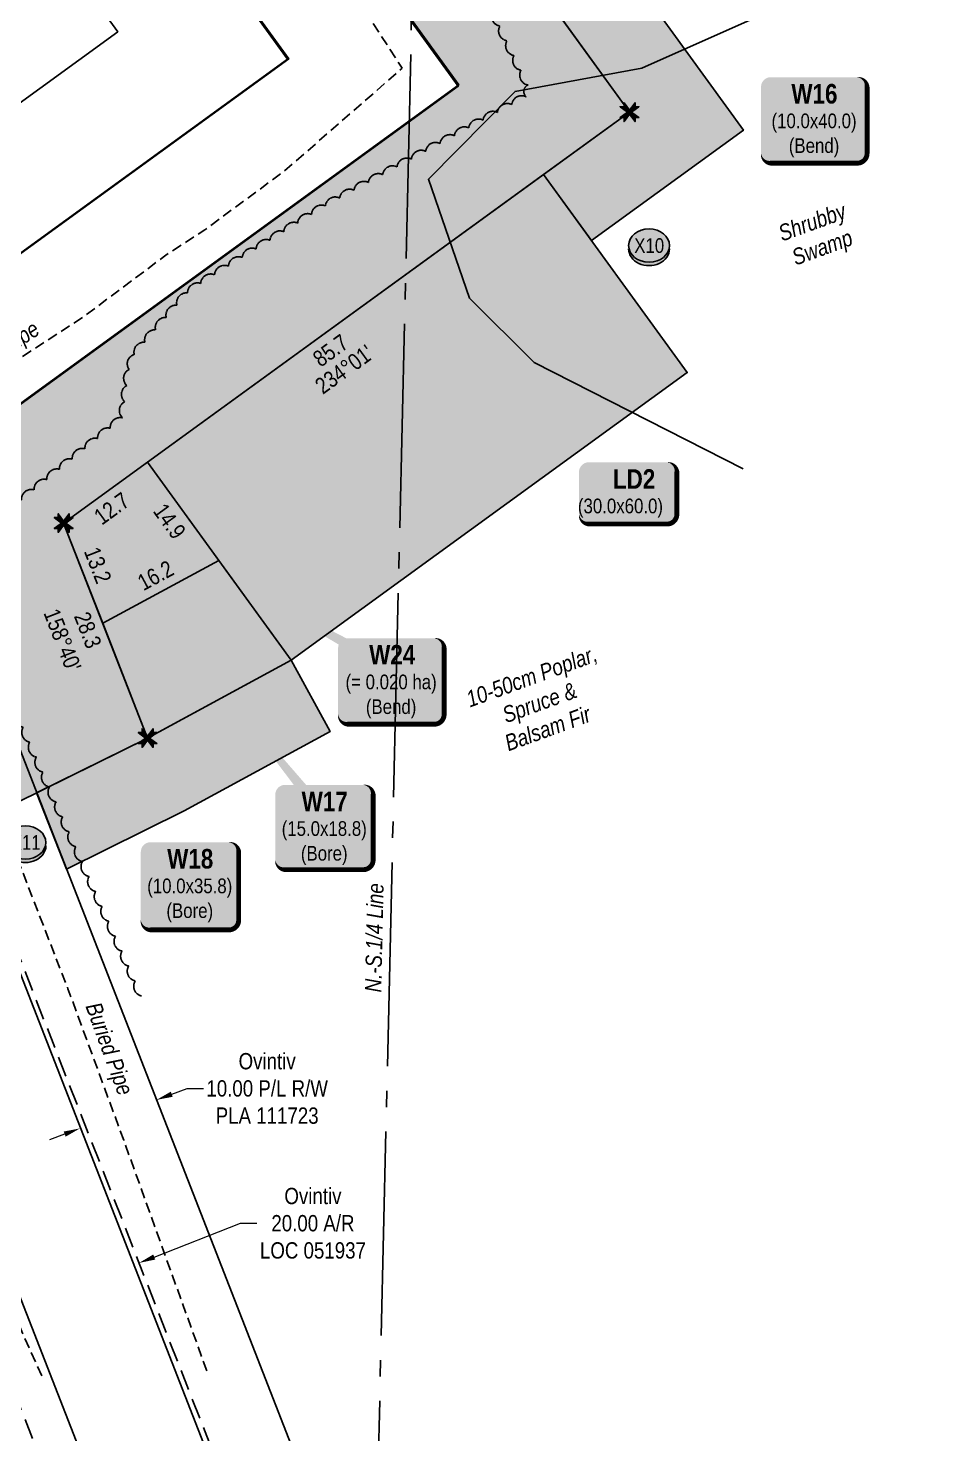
# Model space of a CAD drawing. Extents: x 391873 to 399328, y 6054492 to 6062838.
# Drawn here: x 393628 to 394193, y 6060495 to 6061356 of the extents above; entities that cross this region are included whole.
import ezdxf
from ezdxf.enums import TextEntityAlignment as Align

# ---------------------------------------------------------------- set-up
doc = ezdxf.new("R2010")
doc.units = 0
doc.header["$LTSCALE"] = 5
doc.header["$PDSIZE"] = 0.5
for name, pattern in [('0', [1, 1, 0]), ('foc-ACCESSROAD', [3.75, 2.5, -1.25]), ('foc-QUARTERLINE', [33, 25, -3, 2, -3]), ('UG_PIPE', [1.875, 1.25, -0.625])]:
    doc.linetypes.add(name, pattern=pattern)
doc.layers.get('Defpoints').update_dxf_attribs({"color": 9})
for name, color, linetype in [('AS-PIPE-UG', 44, 'UG_PIPE'), ('AS-PIPE-UG-T', 44, 'Continuous'), ('C-RW', 13, 'Continuous'), ('F-AR', 190, 'foc-ACCESSROAD'), ('F-RW', 190, 'Continuous'), ('L-BD1', 253, 'Continuous'), ('L-MON', 1, 'Continuous'), ('L-QSEC', 8, 'foc-QUARTERLINE'), ('P-CROSSINGS', 250, 'Continuous'), ('P-PROPOSED', 10, 'Continuous'), ('P-PROPOSED-H', 21, 'Continuous'), ('P-TEMP-BLOCKS', 250, 'Continuous'), ('P-TEMP-BLUE', 146, 'Continuous'), ('T-BUSH', 110, '0'), ('T-BUSH-T', 110, 'Continuous'), ('WETLAND', 143, 'Continuous'), ('WETLAND-T', 146, 'Continuous')]:
    doc.layers.add(name, color=color, linetype=linetype)
doc.layers.add('F-AR-T', color=190, linetype='Continuous', lineweight=9)
doc.layers.add('F-RW-T', color=190, linetype='Continuous', lineweight=9)
doc.layers.add('P-TEMP-BLUE-H', color=7, linetype='Continuous', true_color=0x99e6ff)
doc.styles.add('80', font='ARIALN.TTF', dxfattribs={"height": 10})
doc.styles.add('80CG', font='ARIALN.TTF', dxfattribs={"height": 10})
doc.styles.add('80L', font='ARIALN.TTF', dxfattribs={"height": 10})
doc.styles.add('BOLD', font='ARIALNB.TTF')
doc.styles.add('Crossing', font='ARIALN.TTF', dxfattribs={"height": 10})
doc.dimstyles.new('Compass 5 000', dxfattribs={"dimscale": 5, "dimtxt": 9, "dimasz": 2, "dimexe": 0.2, "dimexo": 0.0625, "dimgap": 0.5, "dimtad": 0, "dimtih": 1, "dimtoh": 1, "dimzin": 0, "dimdsep": 46, "dimtxsty": '80CG', "dimcen": 0.1, "dimse1": 1, "dimse2": 1, "dimclrd": 256, "dimclrt": 256, "dimaunit": 1, "dimadec": 4, "dimazin": 0, "dimtfac": 0.06, "dimtofl": 0, "dimtmove": 0, "dimatfit": 1, "dimfxl": 0.2, "dimtolj": 1, "dimtzin": 0, "dimlwd": -1, "dimarcsym": 0})

# ---------------------------------------------------------------- blocks, each defined once
blk = doc.blocks.new('*U137')
at = {"true_color": 0x99e6ff}
h = blk.add_hatch(color=141, dxfattribs=at)
edge = h.paths.add_edge_path()
edge.add_line((-24, -35.25), (24, -35.25))
edge.add_arc((24, -29.25), 6, 270, 360)
edge.add_line((30, -29.25), (30, 12.5))
edge.add_arc((24, 12.5), 6, 0, 90)
edge.add_line((24, 18.5), (-24, 18.5))
edge.add_arc((-24, 12.5), 6, 90, 180)
edge.add_line((-30, 12.5), (-30, -29.25))
edge.add_arc((-24, -29.25), 6, 180, 270)
at = {"color": 250, "flags": 128}
blk.add_lwpolyline([(-24, -35.25, 3, 3, 0), (24, -35.25, 3, 3, 0.414214), (30, -29.25, 3, 3, 0), (30, 12.5, 3, 0, 0.414214), (24, 18.5, 0, 0, 0), (-24, 18.5, 0, 0, 0.414214), (-30, 12.5, 0, 0, 0), (-30, -29.25, 0, 3, 0.414214)], format="xyseb", close=True, dxfattribs=at)
at = {"flags": 128}
blk.add_lwpolyline([(-15.81, 2.55, 0, 7.5, 0), (0, 0, 0, 0, 0)], format="xyseb", dxfattribs=at)
at = {"color": 250}
for tag, p, height, style in [('TEMP_AREA_W1_001', (-9.21, 2.24), 12, 'BOLD'), ('ENTER_TEXT_001', (-30.66, -12.78), 9, '80')]:
    blk.add_attdef(tag, p, '', height=height, dxfattribs=dict(at, style=style))
blk = doc.blocks.new('*U135')
at = {"true_color": 0x99e6ff}
h = blk.add_hatch(color=141, dxfattribs=at)
edge = h.paths.add_edge_path()
edge.add_line((-24, -19.36), (24, -19.36))
edge.add_arc((24, -13.36), 6, 270, 360)
edge.add_line((30, -13.36), (30, 12.5))
edge.add_arc((24, 12.5), 6, 0, 90)
edge.add_line((24, 18.5), (-24, 18.5))
edge.add_arc((-24, 12.5), 6, 90, 180)
edge.add_line((-30, 12.5), (-30, -13.36))
edge.add_arc((-24, -13.36), 6, 180, 270)
at = {"color": 250, "flags": 128}
blk.add_lwpolyline([(-24, -19.36, 3, 3, 0), (24, -19.36, 3, 3, 0.414214), (30, -13.36, 3, 3, 0), (30, 12.5, 3, 0, 0.414214), (24, 18.5, 0, 0, 0), (-24, 18.5, 0, 0, 0.414214), (-30, 12.5, 0, 0, 0), (-30, -13.36, 0, 3, 0.414214)], format="xyseb", close=True, dxfattribs=at)
at = {"flags": 128}
blk.add_lwpolyline([(-12.84, 5.41, 0, 7.5, 0), (0, 0, 0, 0, 0)], format="xyseb", dxfattribs=at)
at = {"color": 250}
for tag, p, height, style in [('TEMP_AREA_W1_001', (-9.21, 2.24), 12, 'BOLD'), ('ENTER_TEXT_001', (-30.66, -12.78), 9, '80')]:
    blk.add_attdef(tag, p, '', height=height, dxfattribs=dict(at, style=style))
blk = doc.blocks.new('*U136')
at = {"true_color": 0x99e6ff}
h = blk.add_hatch(color=141, dxfattribs=at)
edge = h.paths.add_edge_path()
edge.add_line((-24, -33.48), (24, -33.48))
edge.add_arc((24, -27.48), 6, 270, 360)
edge.add_line((30, -27.48), (30, 12.5))
edge.add_arc((24, 12.5), 6, 0, 90)
edge.add_line((24, 18.5), (-24, 18.5))
edge.add_arc((-24, 12.5), 6, 90, 180)
edge.add_line((-30, 12.5), (-30, -27.48))
edge.add_arc((-24, -27.48), 6, 180, 270)
at = {"flags": 128}
blk.add_lwpolyline([(-69.34, 85.49, 0, 7.5, 0), (0, 0, 0, 0, 0)], format="xyseb", dxfattribs=at)
at = {"color": 250, "flags": 128}
blk.add_lwpolyline([(-24, -33.48, 3, 3, 0), (24, -33.48, 3, 3, 0.414214), (30, -27.48, 3, 3, 0), (30, 12.5, 3, 0, 0.414214), (24, 18.5, 0, 0, 0), (-24, 18.5, 0, 0, 0.414214), (-30, 12.5, 0, 0, 0), (-30, -27.48, 0, 3, 0.414214)], format="xyseb", close=True, dxfattribs=at)
at = {"color": 250}
for tag, p, height, style in [('TEMP_AREA_W1_001', (-9.21, 2.24), 12, 'BOLD'), ('ENTER_TEXT_001', (-30.66, -12.78), 9, '80')]:
    blk.add_attdef(tag, p, '', height=height, dxfattribs=dict(at, style=style))
blk = doc.blocks.new('*D128')
at = {"layer": 'Defpoints', "color": 0, "transparency": 16777216}
for p in [(393620.81, 6060793.34), (393527.66, 6060756.99), (393603.19, 6060563.42)]:
    blk.add_point(p, dxfattribs=at)
at = {"layer": 'F-AR-T', "transparency": 16777216}
for p, q in [((393705.65, 6060603.4), (393758.59, 6060624.05)), ((393758.59, 6060624.05), (393768.59, 6060624.05)), ((393593.87, 6060559.78), (393584.56, 6060556.15))]:
    blk.add_line(p, q, dxfattribs=at)
for points in [[(393705.05, 6060604.95), (393706.26, 6060601.85), (393696.34, 6060599.76)], [(393593.27, 6060561.33), (393594.48, 6060558.23), (393603.19, 6060563.42)]]:
    blk.add_solid(points, dxfattribs=at)
at = {"layer": 'F-AR-T', "transparency": 16777216, "insert": (393802.89, 6060624.05), "char_height": 10, "attachment_point": 5, "style": '80CG'}
blk.add_mtext('\\A1;Ovintiv\\P20.00 A/R\\PLOC 051937', dxfattribs=at)
blk = doc.blocks.new('*D130')
at = {"layer": 'Defpoints', "color": 0, "transparency": 16777216}
for p in [(393707.01, 6060699.65), (393976.47, 6059976.33), (393929.59, 6059958.86)]:
    blk.add_point(p, dxfattribs=at)
at = {"layer": 'F-RW-T', "transparency": 16777216}
for p, q in [((393716.38, 6060703.14), (393725.75, 6060706.63)), ((393725.75, 6060706.63), (393735.75, 6060706.63)), ((393650.75, 6060678.69), (393641.38, 6060675.2))]:
    blk.add_line(p, q, dxfattribs=at)
for points in [[(393715.8, 6060704.7), (393716.96, 6060701.58), (393707.01, 6060699.65)], [(393650.17, 6060680.26), (393651.34, 6060677.13), (393660.12, 6060682.19)]]:
    blk.add_solid(points, dxfattribs=at)
at = {"layer": 'F-RW-T', "transparency": 16777216, "insert": (393774.84, 6060706.63), "char_height": 10, "attachment_point": 5, "style": '80CG'}
blk.add_mtext('\\A1;Ovintiv\\P10.00 P/L R/W\\PPLA 111723', dxfattribs=at)
blk = doc.blocks.new('TEMP')
h = blk.add_hatch(color=255)
h.dxf.hatch_style = 1
h.paths.add_polyline_path([(0, 0.25), (-0.67, 1.15), (-0.67, 0.67), (-1.15, 0.67), (-0.25, 0), (-1.15, -0.67), (-0.67, -0.67), (-0.67, -1.15), (0, -0.25), (0.67, -1.15), (0.67, -0.67), (1.15, -0.67), (0.25, 0), (1.15, 0.67), (0.67, 0.67), (0.67, 1.15)])
h.paths.add_polyline_path([(0.57, 0.85), (0.57, 0.57), (0.85, 0.57), (0.08, 0), (0.85, -0.57), (0.57, -0.57), (0.57, -0.85), (0, -0.08), (-0.57, -0.85), (-0.57, -0.57), (-0.85, -0.57), (-0.08, 0), (-0.85, 0.57), (-0.57, 0.57), (-0.57, 0.85), (0, 0.08)], flags=16)
h = blk.add_hatch(color=1)
h.dxf.hatch_style = 1
h.paths.add_polyline_path([(0, 0.08), (-0.57, 0.85), (-0.57, 0.57), (-0.85, 0.57), (-0.08, 0), (-0.85, -0.57), (-0.57, -0.57), (-0.57, -0.85), (0, -0.08), (0.57, -0.85), (0.57, -0.57), (0.85, -0.57), (0.08, 0), (0.85, 0.57), (0.57, 0.57), (0.57, 0.85)])
at = {"color": 1}
for p, q in [((-0.08, 0), (0.08, 0)), ((0, 0.08), (0, -0.08))]:
    blk.add_line(p, q, dxfattribs=at)
at = {"color": 255, "flags": 128}
blk.add_lwpolyline([(-0.25, 0), (-1.15, 0.67), (-0.67, 0.67), (-0.67, 1.15), (0, 0.25), (0.67, 1.15), (0.67, 0.67), (1.15, 0.67), (0.25, 0), (1.15, -0.67), (0.67, -0.67), (0.67, -1.15), (0, -0.25), (-0.67, -1.15), (-0.67, -0.67), (-1.15, -0.67)], close=True, dxfattribs=at)
at = {"color": 1, "flags": 128}
blk.add_lwpolyline([(-0.08, 0), (-0.85, 0.57), (-0.57, 0.57), (-0.57, 0.85), (0, 0.08), (0.57, 0.85), (0.57, 0.57), (0.85, 0.57), (0.08, 0), (0.85, -0.57), (0.57, -0.57), (0.57, -0.85), (0, -0.08), (-0.57, -0.85), (-0.57, -0.57), (-0.85, -0.57)], close=True, dxfattribs=at)
blk = doc.blocks.new('*U134')
at = {"true_color": 0x99e6ff}
h = blk.add_hatch(color=141, dxfattribs=at)
edge = h.paths.add_edge_path()
edge.add_line((-26.5, -34.2), (26.5, -34.2))
edge.add_arc((26.5, -28.2), 6, 270, 360)
edge.add_line((32.5, -28.2), (32.5, 12.5))
edge.add_arc((26.5, 12.5), 6, 0, 90)
edge.add_line((26.5, 18.5), (-26.5, 18.5))
edge.add_arc((-26.5, 12.5), 6, 90, 180)
edge.add_line((-32.5, 12.5), (-32.5, -28.2))
edge.add_arc((-26.5, -28.2), 6, 180, 270)
at = {"color": 250, "flags": 128}
blk.add_lwpolyline([(-26.5, -34.2, 3, 3, 0), (26.5, -34.2, 3, 3, 0.414214), (32.5, -28.2, 3, 3, 0), (32.5, 12.5, 3, 0, 0.414214), (26.5, 18.5, 0, 0, 0), (-26.5, 18.5, 0, 0, 0.414214), (-32.5, 12.5, 0, 0, 0), (-32.5, -28.2, 0, 3, 0.414214)], format="xyseb", close=True, dxfattribs=at)
at = {"flags": 128}
blk.add_lwpolyline([(-26.01, -5.61, 0, 7.5, 0), (0, 0, 0, 0, 0)], format="xyseb", dxfattribs=at)
at = {"color": 250}
for tag, p, height, style in [('TEMP_AREA_W1_001', (-9.21, 2.24), 12, 'BOLD'), ('ENTER_TEXT_001', (-30.66, -12.78), 9, '80')]:
    blk.add_attdef(tag, p, '', height=height, dxfattribs=dict(at, style=style))
blk = doc.blocks.new('xing2')
h = blk.add_hatch(color=50)
h.dxf.hatch_style = 1
edge = h.paths.add_edge_path()
edge.add_ellipse((0, 0), major_axis=(-12.5, 0), ratio=0.816297, start_angle=0, end_angle=360)
h = blk.add_hatch(color=250)
h.dxf.hatch_style = 1
edge = h.paths.add_edge_path()
edge.add_ellipse((0, -2.05), major_axis=(-12.5, 0), ratio=0.816297, start_angle=0, end_angle=180)
edge.add_line((12.5, -2.05), (12.5, 0))
edge.add_ellipse((0, 0), major_axis=(-12.5, 0), ratio=0.816297, start_angle=0, end_angle=180, ccw=False)
edge.add_line((-12.5, 0), (-12.5, -2.05))
at = {"color": 250}
blk.add_ellipse((0, 0), major_axis=(-12.5, 0), ratio=0.816297, dxfattribs=at)
blk.add_ellipse((0, -2.05), major_axis=(-12.5, 0), ratio=0.816297, start_param=0, end_param=3.141593, dxfattribs=at)
at = {"color": 250, "style": 'Crossing'}
blk.add_attdef('CROSSING', text='', height=9, dxfattribs=at).set_placement((0.09, 0.02), align=Align.MIDDLE_CENTER)
at = {"color": 250, "style": 'Crossing', "flags": 1}
for tag, p in [('OWNER', (0.09, -12.49)), ('DESCRIPTION', (0.09, -25.77)), ('LOCATION', (0.09, -39.3)), ('DWG_REF', (0.09, -52.84))]:
    blk.add_attdef(tag, text='', height=9, dxfattribs=at).set_placement(p, align=Align.MIDDLE_CENTER)
blk = doc.blocks.new('*U216')
at = {"true_color": 0x99e6ff}
h = blk.add_hatch(color=141, dxfattribs=at)
edge = h.paths.add_edge_path()
edge.add_line((-26.5, -34.2), (26.5, -34.2))
edge.add_arc((26.5, -28.2), 6, 270, 360)
edge.add_line((32.5, -28.2), (32.5, 12.5))
edge.add_arc((26.5, 12.5), 6, 0, 90)
edge.add_line((26.5, 18.5), (-26.5, 18.5))
edge.add_arc((-26.5, 12.5), 6, 90, 180)
edge.add_line((-32.5, 12.5), (-32.5, -28.2))
edge.add_arc((-26.5, -28.2), 6, 180, 270)
at = {"flags": 128}
blk.add_lwpolyline([(-118.68, 65.74, 0, 7.5, 0), (0, 0, 0, 0, 0)], format="xyseb", dxfattribs=at)
at = {"color": 250, "flags": 128}
blk.add_lwpolyline([(-26.5, -34.2, 3, 3, 0), (26.5, -34.2, 3, 3, 0.414214), (32.5, -28.2, 3, 3, 0), (32.5, 12.5, 3, 0, 0.414214), (26.5, 18.5, 0, 0, 0), (-26.5, 18.5, 0, 0, 0.414214), (-32.5, 12.5, 0, 0, 0), (-32.5, -28.2, 0, 3, 0.414214)], format="xyseb", close=True, dxfattribs=at)
at = {"color": 250}
for tag, p, height, style in [('TEMP_AREA_W1_001', (-9.21, 2.24), 12, 'BOLD'), ('ENTER_TEXT_001', (-30.66, -12.78), 9, '80')]:
    blk.add_attdef(tag, p, '', height=height, dxfattribs=dict(at, style=style))

msp = doc.modelspace()

# ---------------------------------------------------------------- hatches: boundary and pattern name
at = {"layer": 'P-PROPOSED-H'}
h = msp.add_hatch(color=256, dxfattribs=at)
h.dxf.hatch_style = 1
h.paths.add_polyline_path([(394051.042, 6061603.626), (394006.942, 6061664.255), (393769.265, 6061491.375), (393892.26, 6061321.52), (393559.263, 6061079.713), (393606.71, 6060958.157), (393077.069, 6060696.808), (393024.384, 6060641.67), (392531.066, 6061046.836), (392483.483, 6060988.901), (393030.544, 6060539.597), (393122.123, 6060635.438), (393701.554, 6060921.356), (393650.148, 6061053.057), (393996.894, 6061304.848), (393873.864, 6061474.752)])
at = {"layer": 'P-TEMP-BLUE-H'}
h = msp.add_hatch(color=256, dxfattribs=at)
h.dxf.hatch_style = 1
h.paths.add_polyline_path([(393973.556, 6061226.133), (393944.189, 6061266.576), (393996.894, 6061304.848), (393947.117, 6061373.59), (393987.599, 6061402.904), (394066.65, 6061293.734)])
h = msp.add_hatch(color=256, dxfattribs=at)
h.dxf.hatch_style = 1
h.paths.add_polyline_path([(393944.189, 6061266.576), (394032.296, 6061145.252), (393789.648, 6060969.038), (393701.534, 6061090.372)])
h = msp.add_hatch(color=256, dxfattribs=at)
h.dxf.hatch_style = 1
h.paths.add_polyline_path([(393674.083, 6060991.736), (393650.148, 6061053.057), (393701.534, 6061090.372), (393745.208, 6061030.233)])
h = msp.add_hatch(color=256, dxfattribs=at)
h.dxf.hatch_style = 1
h.paths.add_polyline_path([(393701.554, 6060921.356), (393789.648, 6060969.038), (393745.208, 6061030.233), (393674.083, 6060991.736)])
h = msp.add_hatch(color=256, dxfattribs=at)
h.dxf.hatch_style = 1
h.paths.add_polyline_path([(393633.566, 6060887.807), (393701.049, 6060921.102), (393789.648, 6060969.038), (393813.421, 6060925.36), (393724.062, 6060876.724), (393651.807, 6060841.075)])

# ---------------------------------------------------------------- linework, layer by layer
at = {"layer": 'AS-PIPE-UG', "flags": 128}
for points in [[(393345.261, 6060989.971), (393345.266, 6060990.001), (393395.431, 6061031.011), (393395.431, 6061031.036), (393407.001, 6061032.971), (393407.006, 6061033.001), (393447.496, 6061043.906), (393447.496, 6061043.931), (393469.291, 6061055.541), (393469.291, 6061055.566), (393555.921, 6061110.381), (393555.921, 6061110.406), (393662.156, 6061179.321), (393662.161, 6061179.351), (393712.831, 6061217.221), (393712.831, 6061217.246), (393736.591, 6061232.721), (393785.321, 6061268.671), (393857.516, 6061331.711), (393817.771, 6061393.556), (393760.246, 6061476.386), (393756.686, 6061483.346), (393756.601, 6061490.201), (393762.011, 6061499.191), (393768.901, 6061505.401), (393795.061, 6061523.291), (393855.336, 6061566.926), (393901.866, 6061600.911), (393937.326, 6061628.646), (393998.246, 6061675.251), (393998.701, 6061675.585)], [(393494.511, 6061199.936), (393514.971, 6061137.906), (393541.631, 6061059.016), (393579.096, 6060961.481), (393595.666, 6060916.136), (393613.901, 6060867.696), (393652.761, 6060767.786), (393686.976, 6060674.921), (393738.841, 6060530.801)], [(393636.686, 6060530.681), (393587.671, 6060639.586), (393547.271, 6060739.691), (393465.391, 6060985.986), (393439.666, 6061065.191), (393404.211, 6061161.896)]]:
    msp.add_lwpolyline(points, dxfattribs=at)
at = {"layer": 'C-RW'}
for points in [[(393977.843, 6061704.261), (393679.044, 6061486.923), (393787.347, 6061337.357), (393517.735, 6061141.574), (393376.191, 6061038.928), (392970.418, 6060839.204), (392943.359, 6060810.926), (392909.398, 6060774.121), (392815.487, 6060670.999), (392676.506, 6060641.616), (392428.906, 6060351.214)], [(394007.243, 6061663.842), (393768.986, 6061490.541), (393891.981, 6061320.686), (393561.786, 6061080.911), (393415.031, 6060974.486), (393015.419, 6060777.793), (392997.996, 6060759.586), (392964.664, 6060723.461), (392854.642, 6060602.649), (392716.971, 6060573.543), (392483.373, 6060299.532)]]:
    msp.add_lwpolyline(points, dxfattribs=at)
at = {"layer": 'F-AR', "flags": 128}
msp.add_lwpolyline([(393740.323, 6060212.823), (393339.409, 6061237.784), (393423.01, 6061298.466), (393833.416, 6060249.236)], dxfattribs=at)
at = {"layer": 'F-RW'}
for points in [[(393571.738, 6061635.579), (393679.283, 6061487.333), (393788.038, 6061337.42), (393533.631, 6061152.861), (393387.081, 6061046.546), (393415.357, 6060974.134), (393716.307, 6060203.429)], [(393510.414, 6061592.437), (393618.599, 6061443.31), (393683.33, 6061354.081), (393489.608, 6061213.545), (393296.18, 6061073.223), (393345.521, 6060946.864), (393646.487, 6060176.119)], [(393370.241, 6061493.826), (393388.999, 6061459.047), (393413.723, 6061413.207), (393461.086, 6061326.095), (393479.666, 6061277.832), (393502.291, 6061220.133), (393531.785, 6061148.878), (393559.881, 6061076.585), (393840.17, 6060358.494), (393876.42, 6060266.057)], [(393829.971, 6060247.888), (393518.386, 6061046.452), (393490.2, 6061118.693), (393462.026, 6061190.909), (393439.485, 6061248.667), (393420.702, 6061296.791), (393415.388, 6061304.835), (393372.858, 6061383.688), (393348.188, 6061429.423), (393329.073, 6061464.864)], [(392634.758, 6061143.192), (392648.699, 6061040.68), (392816.95, 6060836.14), (392894.671, 6060917.569), (393359.609, 6061254.744), (393762.834, 6060221.628)]]:
    msp.add_lwpolyline(points, dxfattribs=at)
at = {"layer": 'L-QSEC', "flags": 128}
msp.add_lwpolyline([(393874.22, 6061834.943), (393837.69, 6060250.908)], dxfattribs=at)
at = {"layer": 'P-CROSSINGS', "flags": 128}
msp.add_lwpolyline([(393701.554, 6060921.356), (393789.648, 6060969.038)], dxfattribs=at)
at = {"layer": 'P-PROPOSED', "flags": 128}
msp.add_lwpolyline([(394006.942, 6061664.255), (393769.265, 6061491.375), (393892.26, 6061321.52), (393559.263, 6061079.713), (393606.71, 6060958.157), (393077.069, 6060696.808), (393024.384, 6060641.67), (392531.066, 6061046.836), (392483.483, 6060988.901), (393030.544, 6060539.597), (393122.123, 6060635.438), (393701.554, 6060921.356), (393650.148, 6061053.057), (393996.894, 6061304.848), (393873.864, 6061474.752), (394051.042, 6061603.626)], dxfattribs=at)
at = {"layer": 'P-TEMP-BLUE', "flags": 128}
for points in [[(393973.556, 6061226.133), (393944.189, 6061266.576), (393996.894, 6061304.848), (393947.117, 6061373.59), (393987.599, 6061402.904), (394066.65, 6061293.734)], [(393944.189, 6061266.576), (394032.296, 6061145.252), (393789.648, 6060969.038), (393701.534, 6061090.372)], [(393674.083, 6060991.736), (393650.148, 6061053.057), (393701.534, 6061090.372), (393745.208, 6061030.233)], [(393701.554, 6060921.356), (393789.648, 6060969.038), (393745.208, 6061030.233), (393674.083, 6060991.736)], [(393633.566, 6060887.807), (393701.049, 6060921.102), (393789.648, 6060969.038), (393813.421, 6060925.36), (393724.062, 6060876.724), (393651.807, 6060841.075)]]:
    msp.add_lwpolyline(points, close=True, dxfattribs=at)
at = {"layer": 'T-BUSH', "flags": 128}
msp.add_lwpolyline([(393697.815, 6060763.351, -0.520567), (393694.036, 6060772.548, -0.5205671), (393689.989, 6060781.688, -0.5205671), (393685.942, 6060790.829, -0.5205671), (393681.896, 6060799.969, -0.5205671), (393677.849, 6060809.109, -0.5205671), (393673.803, 6060818.25, -0.5205671), (393669.756, 6060827.39, -0.5205671), (393665.71, 6060836.531, -0.5205671), (393661.663, 6060845.671, -0.5205671), (393657.617, 6060854.812, -0.5205671), (393653.57, 6060863.952, -0.5205671), (393649.524, 6060873.093, -0.5205671), (393645.477, 6060882.233, -0.5205671), (393641.448, 6060891.379, -0.5205671), (393637.426, 6060900.531, -0.5205671), (393633.404, 6060909.682, -0.5205671), (393629.383, 6060918.834, -0.5205671), (393625.361, 6060927.985, -0.5205671), (393621.339, 6060937.136, -0.5205671), (393617.317, 6060946.288, -0.5205671), (393613.296, 6060955.439, -0.5205671), (393609.274, 6060964.591, -0.5205671), (393605.252, 6060973.742, -0.5205671), (393601.231, 6060982.894, -0.5205671), (393597.209, 6060992.045, -0.5205671), (393593.187, 6061001.196, -0.5205671), (393589.165, 6061010.348, -0.5205671), (393585.144, 6061019.499, -0.5205671), (393581.122, 6061028.651, -0.5205671), (393585.392, 6061035.784, -0.5205671), (393593.17, 6061042.062, -0.5205671), (393600.948, 6061048.341, -0.5205671), (393608.726, 6061054.62, -0.5205671), (393616.504, 6061060.899, -0.5205671), (393624.282, 6061067.178, -0.5205671), (393632.06, 6061073.457, -0.5205671), (393639.838, 6061079.736, -0.5205671), (393647.616, 6061086.015, -0.5205671), (393655.394, 6061092.294, -0.5205671), (393663.172, 6061098.573, -0.5205671), (393670.95, 6061104.852, -0.5205671), (393678.728, 6061111.131, -0.5205671), (393686.28, 6061117.518, -0.5205671), (393687.502, 6061127.431, -0.5205671), (393688.853, 6061137.335, -0.5205671), (393690.205, 6061147.24, -0.5205671), (393693.4, 6061156.312, -0.5205671), (393699.937, 6061163.874, -0.5205671), (393706.473, 6061171.437, -0.5205671), (393713.01, 6061179, -0.5205671), (393719.546, 6061186.563, -0.5205671), (393726.083, 6061194.126, -0.5205671), (393734.129, 6061199.923, -0.5205671), (393742.616, 6061205.203, -0.5205671), (393751.104, 6061210.483, -0.5205671), (393759.592, 6061215.764, -0.5205671), (393768.08, 6061221.044, -0.5205671), (393776.567, 6061226.324, -0.5205671), (393785.055, 6061231.604, -0.5205671), (393793.543, 6061236.885, -0.5205671), (393802.031, 6061242.165, -0.5205671), (393810.518, 6061247.445, -0.5205671), (393819.282, 6061252.252, -0.5205671), (393828.066, 6061257.022, -0.5205671), (393836.85, 6061261.793, -0.5205671), (393845.635, 6061266.563, -0.5205671), (393854.419, 6061271.334, -0.5205671), (393863.204, 6061276.104, -0.5205671), (393871.988, 6061280.874, -0.5205671), (393880.773, 6061285.645, -0.5205671), (393889.557, 6061290.415, -0.5205671), (393898.341, 6061295.186, -0.5205671), (393907.126, 6061299.956, -0.5205671), (393915.91, 6061304.726, -0.5205671), (393924.695, 6061309.497, -0.5205671), (393933.479, 6061314.267, -0.5205671), (393934.679, 6061321.501, -0.5205671), (393930.375, 6061330.523, -0.5205671), (393926.07, 6061339.545, -0.5205671), (393921.765, 6061348.566, -0.5205671), (393917.461, 6061357.588, -0.5205671), (393913.156, 6061366.61, -0.5205671), (393908.851, 6061375.632, -0.5205671), (393904.547, 6061384.654, -0.5205671), (393900.242, 6061393.675, -0.5205671), (393895.938, 6061402.697, -0.5205671), (393891.633, 6061411.719, -0.5205671), (393887.328, 6061420.741, -0.5205671), (393883.024, 6061429.763, -0.5205671), (393878.719, 6061438.784, -0.5205671), (393872.069, 6061446.104, -0.5205671), (393864.825, 6061452.992, -0.5205671), (393857.581, 6061459.88, -0.5205671), (393850.337, 6061466.769, -0.5205671), (393843.093, 6061473.657, -0.5205671), (393847.566, 6061480.819, -0.5205671), (393854.48, 6061488.038, -0.5205671), (393861.395, 6061495.257, -0.5205671), (393868.309, 6061502.475, -0.5205671), (393875.224, 6061509.694, -0.5205671), (393882.138, 6061516.913, -0.5205671), (393889.053, 6061524.132, -0.5205671), (393895.967, 6061531.351, -0.5205671), (393902.882, 6061538.57, -0.5205671), (393909.796, 6061545.789, -0.5205671), (393916.71, 6061553.008, -0.5205671), (393923.625, 6061560.227, -0.5205671), (393918.136, 6061568.321, -0.5205671), (393912.304, 6061576.439, -0.5205671), (393911.481, 6061583.767, -0.5205671), (393919.53, 6061589.695, -0.5205671), (393927.579, 6061595.622, -0.5205671), (393935.628, 6061601.55, -0.5205671), (393943.677, 6061607.477, -0.5205671), (393951.726, 6061613.405, -0.5205671), (393959.775, 6061619.332, -0.5205671), (393967.824, 6061625.26, -0.5205671), (393975.873, 6061631.187, -0.5205671), (393983.922, 6061637.114, -0.5205671), (393991.972, 6061643.042, -0.5205671), (394000.021, 6061648.969, -0.5205671), (394008.07, 6061654.897, -0.2278209), (394010.245, 6061659.714, -0.2278209)], format="xyb", dxfattribs=at)
at = {"layer": 'WETLAND', "flags": 128}
msp.add_lwpolyline([(394066.451, 6061086.351), (393938.431, 6061151.531), (393898.766, 6061190.926), (393873.671, 6061263.716), (393926.746, 6061317.541), (394004.391, 6061331.776), (394080.151, 6061365.586), (394111.521, 6061445.126), (394192.581, 6061449.353)], dxfattribs=at)

# ---------------------------------------------------------------- block references
at = {"layer": 'L-MON', "xscale": 4.998066850000019, "yscale": 4.998066850000019, "zscale": 4.998066850000019}
for p in [(393996.894, 6061304.848), (393650.148, 6061053.057), (393701.554, 6060921.356)]:
    msp.add_blockref('TEMP', p, dxfattribs=at)
at = {"layer": 'P-CROSSINGS'}
for p, values in [((394008.859, 6061223.081), {'CROSSING': 'X10'}), ((393626.761, 6060857.363), {'CROSSING': 'X11'})]:
    msp.add_blockref('xing2', p, dxfattribs=at).add_auto_attribs(values)
at = {"layer": 'P-TEMP-BLOCKS'}
ref = msp.add_blockref('*U134', (394109.961, 6061307.779), dxfattribs=dict(at, xscale=0.9996060000000041, yscale=0.9996060000000041, zscale=0.9996060000000041))
ref.add_attrib('TEMP_AREA_W1_001', 'W16', (394096.055, 6061310.125), dxfattribs={"layer": '0', "color": 250, "height": 11.9953, "style": 'BOLD'})
ref.add_attrib('ENTER_TEXT_001', '(10.0x40.0)', (394083.898, 6061295.007), dxfattribs={"layer": '0', "color": 250, "height": 8.99645, "style": '80'})
ref.add_attrib('ENTER_TEXT_002', '(Bend)', (394094.503, 6061279.859), dxfattribs={"layer": '0', "color": 250, "height": 8.9965, "style": '80'})
at = {"layer": 'P-TEMP-BLOCKS', "xscale": 0.9996060000000041, "yscale": 0.9996060000000041, "zscale": 0.9996060000000041}
msp.add_blockref('*U135', (393995.917, 6061071.838), dxfattribs=at).add_auto_attribs({'TEMP_AREA_W1_001': 'LD2', 'ENTER_TEXT_001': '(30.0x60.0)'})
at = {"layer": 'P-TEMP-BLOCKS'}
ref = msp.add_blockref('*U216', (393850.801, 6060964.03), dxfattribs=dict(at, xscale=0.9996060000000041, yscale=0.9996060000000041, zscale=0.9996060000000041))
ref.add_attrib('TEMP_AREA_W1_001', 'W24', (393837.357, 6060966.437), dxfattribs={"layer": '0', "color": 250, "height": 11.9953, "style": 'BOLD'})
ref.add_attrib('ENTER_TEXT_001', '(= 0.020 ha)', (393822.872, 6060951.258), dxfattribs={"layer": '0', "color": 250, "height": 8.99645, "style": '80'})
ref.add_attrib('ENTER_TEXT_002', '(Bend)', (393835.342, 6060936.111), dxfattribs={"layer": '0', "color": 250, "height": 8.9965, "style": '80'})
ref = msp.add_blockref('*U136', (393809.817, 6060874.195), dxfattribs=dict(at, xscale=0.9996060000000041, yscale=0.9996060000000041, zscale=0.9996060000000041))
ref.add_attrib('TEMP_AREA_W1_001', 'W17', (393795.977, 6060876.438), dxfattribs={"layer": '0', "color": 250, "height": 11.9953, "style": 'BOLD'})
ref.add_attrib('ENTER_TEXT_001', '(15.0x18.8)', (393783.754, 6060861.423), dxfattribs={"layer": '0', "color": 250, "height": 8.99645, "style": '80'})
ref.add_attrib('ENTER_TEXT_002', '(Bore)', (393795.509, 6060846.275), dxfattribs={"layer": '0', "color": 250, "height": 8.9965, "style": '80'})
ref = msp.add_blockref('*U137', (393727.414, 6060839.061), dxfattribs=dict(at, xscale=0.9996060000000041, yscale=0.9996060000000041, zscale=0.9996060000000041))
ref.add_attrib('TEMP_AREA_W1_001', 'W18', (393713.57, 6060841.407), dxfattribs={"layer": '0', "color": 250, "height": 11.9953, "style": 'BOLD'})
ref.add_attrib('ENTER_TEXT_001', '(10.0x35.8)', (393701.351, 6060826.289), dxfattribs={"layer": '0', "color": 250, "height": 8.99645, "style": '80'})
ref.add_attrib('ENTER_TEXT_002', '(Bore)', (393713.106, 6060811.141), dxfattribs={"layer": '0', "color": 250, "height": 8.9965, "style": '80'})

# ---------------------------------------------------------------- texts
at = {"layer": 'AS-PIPE-UG-T', "char_height": 9.99613, "attachment_point": 1, "style": '80L'}
for insert, rotation in [((393566.342, 6061135.786), 32.97161), ((393666.644, 6060777.163), 290.225717)]:
    msp.add_mtext_dynamic_manual_height_columns('\\pi17.727;{\\fArial Narrow|b0|i1|c0|p34;Buried Pipe}', width=93.86932, gutter_width=50, heights=[0], dxfattribs=dict(at, insert=insert, rotation=rotation))
at = {"layer": 'L-BD1', "style": '80L'}
for s, p in [('85.7', (393813.698, 6061158.822)), ("234°01'", (393822.068, 6061147.296))]:
    msp.add_text(s, height=9.9961, rotation=35.9854, dxfattribs=at).set_placement(p, align=Align.MIDDLE)
at = {"layer": 'L-BD1', "insert": (393669.66, 6060989.322), "char_height": 9.9961, "width": 39.65281, "attachment_point": 2, "rotation": 291.322022, "style": '80L'}
msp.add_mtext("28.3\\P158°40' ", dxfattribs=at)
at = {"layer": 'L-QSEC', "insert": (393834.723, 6060765.695), "char_height": 9.99613, "attachment_point": 1, "rotation": 88.678909, "style": '80L'}
msp.add_mtext_dynamic_manual_height_columns('{\\fArial Narrow|b0|i1|c0|p34;N.-S.1/4 Line}', width=131.54762, gutter_width=50, heights=[0], dxfattribs=at)
at = {"layer": 'P-TEMP-BLUE', "char_height": 9.99613, "attachment_point": 1, "style": '80L'}
for s, insert, rotation in [('\\pi-2.5279;12.7', (393669.673, 6061060.991), 35.985413), ('\\pi-2.5415;14.9', (393714.066, 6061064.119), 305.98771), ('\\pi-2.4972;13.2', (393672.607, 6061037.142), 291.322022), ('\\pi-2.4972;16.2', (393696.462, 6061021.274), 28.424998)]:
    msp.add_mtext_dynamic_manual_height_columns(s, width=15.46153, gutter_width=50, heights=[0], dxfattribs=dict(at, insert=insert, rotation=rotation))
at = {"layer": 'T-BUSH-T', "insert": (393894.037, 6060948.852), "char_height": 9.99613, "attachment_point": 1, "rotation": 20, "style": '80L'}
msp.add_mtext_dynamic_manual_height_columns('\\pi1.8057;{\\fArial Narrow|b0|i1|c0|p34;10-50cm Poplar,\\P\\pi19.33;Spruce & \\P\\pi14.778;Balsam Fir}', width=84.77381, gutter_width=50, heights=[0], dxfattribs=at)
at = {"layer": 'WETLAND-T', "insert": (394078.723, 6061231.901), "char_height": 9.99613, "attachment_point": 1, "rotation": 20, "style": '80L'}
msp.add_mtext_dynamic_manual_height_columns('\\pi8.85;{\\fArial Narrow|b0|i1|c0|p34;Shrubby\\P\\pi11.557;Swamp}', width=60.23461, gutter_width=50, heights=[0], dxfattribs=at)

# ---------------------------------------------------------------- dimensions: what is measured, and where the dimension line sits
at = {"layer": 'F-AR-T'}
dim = msp.add_linear_dim(base=(393603.188, 6060563.417), p1=(393620.805, 6060793.337), p2=(393527.656, 6060756.991), angle=201.315512, text='Ovintiv\\P20.00 A/R\\PLOC 051937', dimstyle='Compass 5 000', dxfattribs=at)
dim.commit()
dim.dimension.update_dxf_attribs({"geometry": '*D128', "text_midpoint": (393802.891, 6060624.054), "dimtype": 161})
at = {"layer": 'F-RW-T'}
dim = msp.add_linear_dim(base=(393707.008, 6060699.651), p1=(393929.588, 6059958.86), p2=(393976.471, 6059976.326), angle=20.432081, text='Ovintiv\\P10.00 P/L R/W\\PPLA 111723', dimstyle='Compass 5 000', dxfattribs=at)
dim.commit()
dim.dimension.update_dxf_attribs({"geometry": '*D130', "text_midpoint": (393774.836, 6060706.633), "dimtype": 161})

doc.saveas('drawing.dxf')
